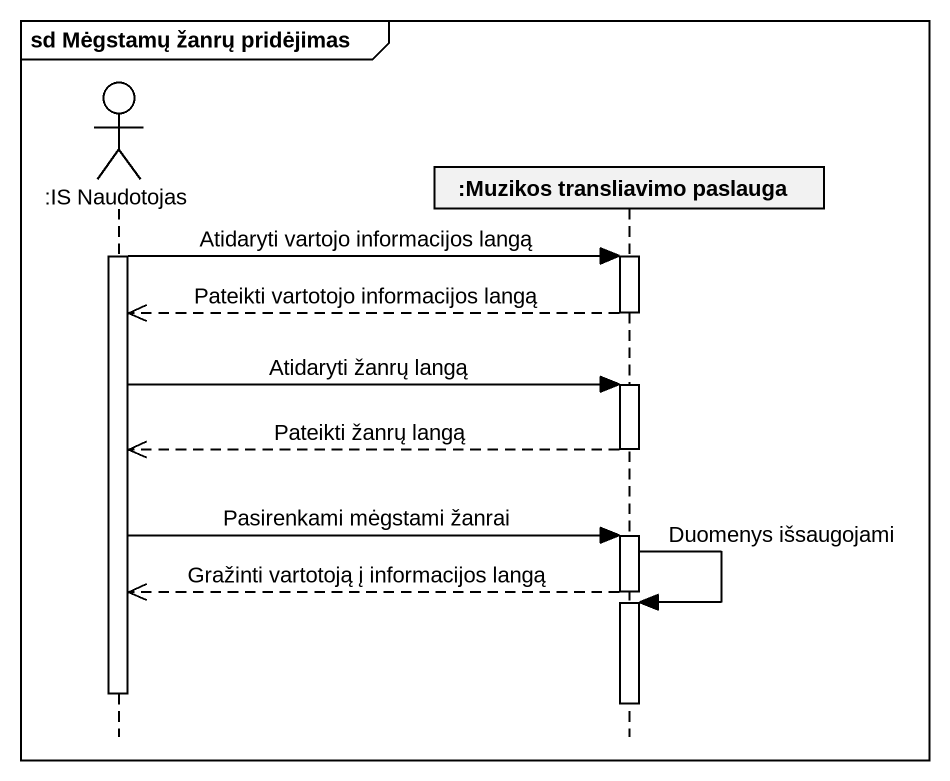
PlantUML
@startuml
mainframe sd Mėgstamų žanrų pridėjimas
hide footbox
actor ":IS Naudotojas" as IS_Naudotojas
participant ":Muzikos transliavimo paslauga" as Muzikos_transliavimo

activate IS_Naudotojas
IS_Naudotojas -> Muzikos_transliavimo : Atidaryti vartojo informacijos langą
activate Muzikos_transliavimo
Muzikos_transliavimo -->> IS_Naudotojas : Pateikti vartotojo informacijos langą
deactivate Muzikos_transliavimo
IS_Naudotojas -> Muzikos_transliavimo : Atidaryti žanrų langą
activate Muzikos_transliavimo
Muzikos_transliavimo -->> IS_Naudotojas : Pateikti žanrų langą
deactivate Muzikos_transliavimo
IS_Naudotojas -> Muzikos_transliavimo : Pasirenkami mėgstami žanrai
activate Muzikos_transliavimo
Muzikos_transliavimo -->> IS_Naudotojas : Gražinti vartotoją į informacijos langą
deactivate Muzikos_transliavimo
Muzikos_transliavimo -> Muzikos_transliavimo : Duomenys išsaugojami
activate Muzikos_transliavimo
deactivate IS_Naudotojas
deactivate Muzikos_transliavimo
@enduml
